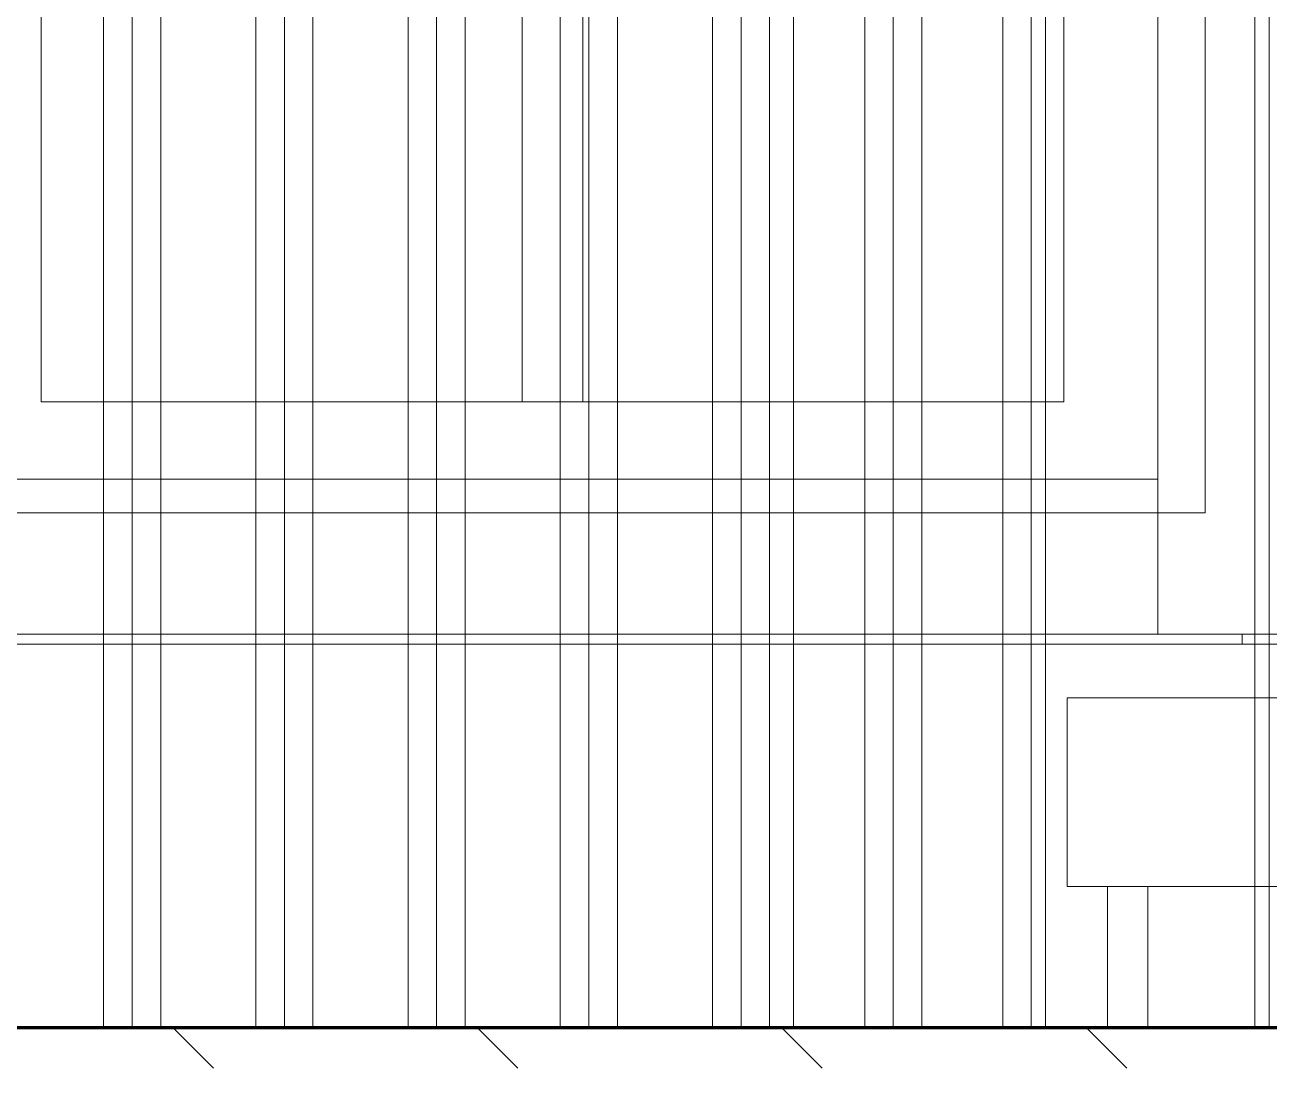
# Model space of a CAD drawing. Header units: inches. Extents: x -536 to 545, y -65 to 280.
# Drawn here: x -114.71 to -91.6, y 1.75 to 21.13 of the extents above; entities that cross this region are included whole.
import ezdxf

# ---------------------------------------------------------------- set-up
doc = ezdxf.new("R2010")
doc.units = ezdxf.units.IN
doc.header["$MEASUREMENT"] = 0
for name, color, linetype, lineweight in [('A-FLOR', 192, 'Continuous', 13), ('A-FLOR-HRAL', 11, 'Continuous', 9), ('A-FLOR-PATT', 8, 'Continuous', 13), ('A-GENM', 13, 'Continuous', 9), ('A-GLAZ', 151, 'Continuous', 13), ('A-WALL', 113, 'Continuous', 13), ('Q-CASE', 31, 'Continuous', 9), ('S-STRS', 31, 'Continuous', 9)]:
    doc.layers.add(name, color=color, linetype=linetype, lineweight=lineweight)

# ---------------------------------------------------------------- blocks, each defined once
blk = doc.blocks.new('Railing - 3_4_-1407952-Fireplace - Angled')
at = {"layer": 'A-FLOR-HRAL'}
for p, q in [((-121.736, 2.5), (-121.736, 36.5)), ((-121.205, 2.5), (-121.205, 36.5)), ((-120.675, 36.5), (-120.675, 2.5))]:
    blk.add_line(p, q, dxfattribs=at)
blk = doc.blocks.new('Railing - Railing-1407735-Fireplace - Angled')
for p in [(8.485, 0), (11.314, 0), (14.142, 0), (16.971, 0), (19.799, 0), (22.627, 0)]:
    blk.add_blockref('Railing - 3_4_-1407952-Fireplace - Angled', p)
blk = doc.blocks.new('Casework 6 - Casework 16-1428442-Fireplace - Angled')
at = {"layer": 'Q-CASE'}
for p, q in [((-96.545, 2.5), (-96.545, 40.5)), ((-96.015, 40.5), (-96.015, 2.5)), ((-95.749, 2.5), (-95.749, 40.5)), ((-91.86, 40.5), (-91.86, 2.5)), ((-91.595, 2.5), (-91.595, 40.5)), ((-100.434, 2.5), (-100.434, 36.5)), ((-91.86, 2.5), (-95.749, 2.5))]:
    blk.add_line(p, q, dxfattribs=at)
blk = doc.blocks.new('Window-Double_Hung-Andersen-400_Series-Tilt_Wash - 25-5_8_ x 88-7_8_-1260955-Fireplace - Section - East')
at = {"layer": 'A-GLAZ', "lineweight": 9}
for p, q in [((-93.66, 45.327), (-93.66, 9.812)), ((-93.66, 9.812), (-84.597, 9.812)), ((-92.097, 9.812), (-92.097, 9.625))]:
    blk.add_line(p, q, dxfattribs=at)
blk = doc.blocks.new('Window-Double_Hung-Andersen-400_Series-Tilt_Wash - 25-5_8_ x 88-7_8_-V124-Fireplace - Section - East')
at = {"layer": 'A-GENM'}
for p, q in [((-105.472, 54.055), (-105.472, 14.125)), ((-104.347, 53.224), (-104.347, 14.125))]:
    blk.add_line(p, q, dxfattribs=at)
at = {"layer": 'A-GLAZ', "lineweight": 9}
for p, q in [((-114.41, 54.187), (-114.41, 14.125)), ((-95.41, 14.125), (-95.41, 46.62)), ((-92.785, 12.062), (-92.785, 44.681)), ((-114.41, 14.125), (-95.41, 14.125)), ((-93.66, 12.687), (-116.378, 12.687)), ((-117.035, 12.062), (-92.785, 12.062)), ((-90.535, 9.812), (-119.111, 9.812)), ((-92.097, 9.812), (-92.097, 9.625))]:
    blk.add_line(p, q, dxfattribs=at)

msp = doc.modelspace()

# ---------------------------------------------------------------- hatches: boundary and pattern name
at = {"layer": 'A-FLOR-PATT', "lineweight": 9}
h = msp.add_hatch(dxfattribs=at)
h.set_pattern_fill('FP_147', color=256, style=0, pattern_type=2)
h.set_pattern_definition([(135, (-166.035, 0), (-2.82843, -2.82843), [])])
h.paths.add_polyline_path([(-148.39478, 1.75), (-61.72223, 1.75), (-61.72223, 2.5), (-203.88, 2.5), (-203.88, 1.75), (-155.11303, 1.75)], flags=0)

# ---------------------------------------------------------------- linework, layer by layer
at = {"layer": 'A-FLOR', "lineweight": 70}
msp.add_line((-61.72223, 2.5), (-213.09723, 2.5), dxfattribs=at)
at = {"layer": 'A-WALL', "lineweight": 18}
msp.add_line((-84.59723, 9.625), (-117.72223, 9.625), dxfattribs=at)
at = {"layer": 'S-STRS'}
for p, q in [((-95.34723, 8.625), (-83.84723, 8.625)), ((-95.34723, 5.125), (-95.34723, 8.625)), ((-83.84723, 5.125), (-95.34723, 5.125)), ((-94.59723, 5.125), (-94.59723, 2.5)), ((-93.84723, 5.125), (-94.59723, 5.125)), ((-93.84723, 2.5), (-93.84723, 5.125))]:
    msp.add_line(p, q, dxfattribs=at)

# ---------------------------------------------------------------- block references
at = {"layer": 'A-FLOR-HRAL'}
msp.add_blockref('Railing - Railing-1407735-Fireplace - Angled', (0, 0), dxfattribs=at)
at = {"layer": 'A-GLAZ', "lineweight": 18}
for name in ['Window-Double_Hung-Andersen-400_Series-Tilt_Wash - 25-5_8_ x 88-7_8_-V124-Fireplace - Section - East', 'Window-Double_Hung-Andersen-400_Series-Tilt_Wash - 25-5_8_ x 88-7_8_-1260955-Fireplace - Section - East']:
    msp.add_blockref(name, (0, 0), dxfattribs=at)
at = {"layer": 'Q-CASE'}
msp.add_blockref('Casework 6 - Casework 16-1428442-Fireplace - Angled', (0, 0), dxfattribs=at)

doc.saveas('drawing.dxf')
